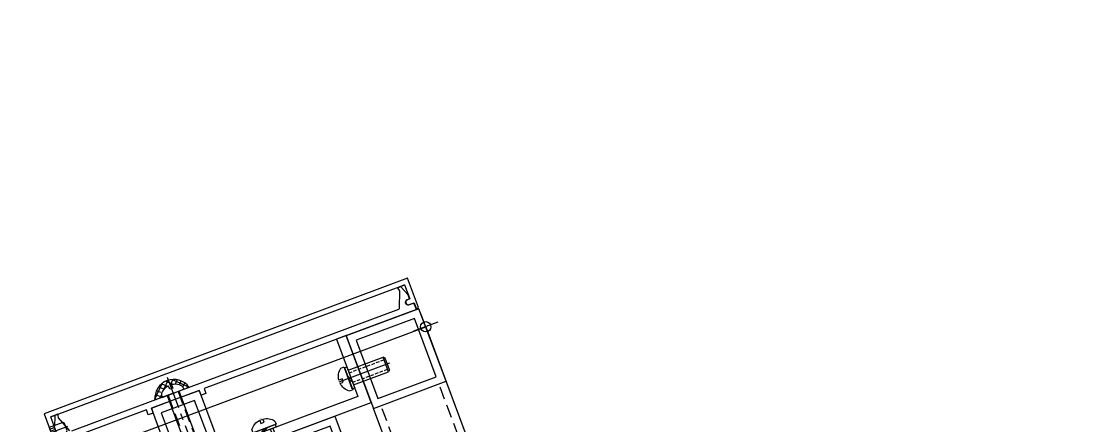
# Model space of a CAD drawing. Extents: x 12199666 to 24617114, y 1197707 to 2548648.
# Drawn here: x 12322599.4 to 12323006.3, y 1285785 to 1285941.7 of the extents above; entities that cross this region are included whole.
import ezdxf

# ---------------------------------------------------------------- set-up
doc = ezdxf.new("R2010")
doc.units = 0
doc.header["$LTSCALE"] = 10
doc.header["$MEASUREMENT"] = 0
for name, pattern in [('TX-PLAN-T1-F11$0$ACAD_ISO04W100', [30, 24, -3, 0, -3]), ('TX-PLAN-T1-F11$0$CENTER', [2, 1.25, -0.25, 0.25, -0.25]), ('TX-PLAN-T1-F11$0$CENTER2', [1.125, 0.75, -0.125, 0.125, -0.125]), ('TX-PLAN-T1-F11$0$CONTINOUS', [0]), ('TX-PLAN-T1-F11$0$DASHED', [0.75, 0.5, -0.25]), ('TX-PLAN-T1-F11$0$HIDDEN', [0.375, 0.25, -0.125])]:
    doc.linetypes.add(name, pattern=pattern)
for name, color, linetype, lineweight in [('TX-PLAN-T1-F11$0$_EDO-ALUMINIUM-SECTION', 90, 'Continuous', 30), ('TX-PLAN-T1-F11$0$A-ANNO-SYMB', 7, 'Continuous', 25), ('TX-PLAN-T1-F11$0$幕墙线', 114, 'Continuous', 30)]:
    doc.layers.add(name, color=color, linetype=linetype, lineweight=lineweight)
for name, color, linetype in [('TX-PLAN-T1-F11$0$F-Alum', 4, 'Continuous'), ('TX-PLAN-T1-F11$0$F-Bolt', 32, 'Continuous'), ('TX-PLAN-T1-F11$0$F-center', 6, 'TX-PLAN-T1-F11$0$ACAD_ISO04W100'), ('TX-PLAN-T1-F11$0$F-dashed line', 8, 'TX-PLAN-T1-F11$0$DASHED'), ('TX-PLAN-T1-F11$0$F-dim', 1, 'Continuous'), ('TX-PLAN-T1-F11$0$F-Glazing', 8, 'Continuous'), ('TX-PLAN-T1-F11$0$F_MISC', 8, 'Continuous'), ('TX-PLAN-T1-F11$0$中心线', 1, 'TX-PLAN-T1-F11$0$CENTER2'), ('TX-PLAN-T1-F11$0$虚线', 8, 'TX-PLAN-T1-F11$0$HIDDEN'), ('TX-PLAN-T1-F11$0$螺栓钉类', 241, 'Continuous')]:
    doc.layers.add(name, color=color, linetype=linetype)

# ---------------------------------------------------------------- blocks, each defined once
blk = doc.blocks.new('TX-PLAN-T1-F11$0$A$C3FFC0167')
at = {"layer": 'TX-PLAN-T1-F11$0$F-dim'}
for p, q in [((0, 5), (0, -5)), ((-5, 0), (5, 0))]:
    blk.add_line(p, q, dxfattribs=at)
blk.add_circle((0, 0), 2, dxfattribs=at)
blk = doc.blocks.new('TX-PLAN-T1-F11$0$ld')
blk.add_lwpolyline([(2, 0), (2, 5.6), (1.5, 6.1), (-1.5, 6.1), (-2, 5.6), (-2, 0)])
at = {"layer": 'TX-PLAN-T1-F11$0$A-ANNO-SYMB', "color": 0}
blk.add_line((-2, 0), (2, 0), dxfattribs=at)
at = {"layer": 'TX-PLAN-T1-F11$0$F-center'}
blk.add_lwpolyline([(0, -0.64), (0, 6.89)], dxfattribs=at)
at = {"layer": 'TX-PLAN-T1-F11$0$F-dashed line'}
for points in [[(1.3, 0), (1.3, 1.52), (0.74, 2), (-0.74, 2), (-1.3, 1.52), (-1.3, 0)], [(-0.56, 0), (-0.56, 2)], [(0.56, 0), (0.56, 2)]]:
    blk.add_lwpolyline(points, dxfattribs=at)
blk = doc.blocks.new('TX-PLAN-T1-F11$0$qertqtwet')
at = {"layer": 'TX-PLAN-T1-F11$0$F-Glazing'}
h = blk.add_hatch(dxfattribs=at)
h.set_pattern_fill('ANSI37', color=256, angle=270, style=0)
h.set_pattern_definition([(315, (-29614.423, -25731.6915), (1.122532, 1.122532), []), (45, (-29614.423, -25731.6915), (-1.122532, 1.122532), [])])
h.paths.add_polyline_path([(-29820.58, -22812.53), (-29818.81, -22812.53), (-29818.81, -22810.33, 0.323429), (-29824.23, -22816.97), (-29822.21, -22816.97, -0.118516), (-29821.24, -22812.93, -0.281861)])
h.paths.add_polyline_path([(-29822.21, -22816.97), (-29824.23, -22816.97, 0.356058), (-29818.81, -22824.47), (-29818.81, -22821.41), (-29820.58, -22821.41, -0.281861), (-29821.24, -22821.01, -0.118516)])
at = {"color": 8, "linetype": 'TX-PLAN-T1-F11$0$DASHED'}
for p, q in [((-29818.81, -22814.89, -46928.13), (-29758.81, -22814.89, -46928.13)), ((-29818.81, -22814.89, -46928.13), (-29758.81, -22814.89, -46928.13)), ((-29818.81, -22819.05, -46928.13), (-29758.81, -22819.05, -46928.13)), ((-29818.81, -22819.05, -46928.13), (-29758.81, -22819.05, -46928.13))]:
    blk.add_line(p, q, dxfattribs=at)
at = {"color": 8, "linetype": 'TX-PLAN-T1-F11$0$CENTER'}
blk.add_line((-29825.48, -22816.97, -46928.13), (-29754.65, -22816.97, -46928.13), dxfattribs=at)
blk.add_line((-29825.48, -22816.97, -46928.13), (-29754.65, -22816.97, -46928.13), dxfattribs=at)
blk.add_arc((-29816.92, -22817.4, -23464.07), 7.31, 104.9573, 255.0427)
at = {"layer": 'TX-PLAN-T1-F11$0$F-Bolt', "elevation": -46928.13}
blk.add_lwpolyline([(-29820.99, -22820.49, 0.209935), (-29819.32, -22821.47), (-29818.81, -22821.47), (-29818.81, -22812.47), (-29819.32, -22812.47, 0.209935), (-29820.99, -22813.45, 0.143384), (-29822.08, -22816.36), (-29820.8, -22816.36), (-29820.8, -22817.58), (-29822.08, -22817.58, 0.143384)], format="xyb", close=True, dxfattribs=at)
blk.add_lwpolyline([(-29820.99, -22820.49, 0.209935), (-29819.32, -22821.47), (-29818.81, -22821.47), (-29818.81, -22812.47), (-29819.32, -22812.47, 0.209935), (-29820.99, -22813.45, 0.143384), (-29822.08, -22816.36), (-29820.8, -22816.36), (-29820.8, -22817.58), (-29822.08, -22817.58, 0.143384)], format="xyb", close=True, dxfattribs=at)
blk.add_lwpolyline([(-29818.81, -22819.47), (-29759.23, -22819.47), (-29758.81, -22819.05), (-29758.81, -22814.89), (-29759.23, -22814.47), (-29818.81, -22814.47)], dxfattribs=at)
blk.add_lwpolyline([(-29818.81, -22819.47), (-29759.23, -22819.47), (-29758.81, -22819.05), (-29758.81, -22814.89), (-29759.23, -22814.47), (-29818.81, -22814.47)], dxfattribs=at)
blk = doc.blocks.new('*U175')
at = {"layer": 'TX-PLAN-T1-F11$0$中心线', "color": 1, "linetype": 'TX-PLAN-T1-F11$0$CENTER', "ltscale": 2.357948}
blk.add_line((0, 30.9), (0, -4.96), dxfattribs=at)
at = {"layer": 'TX-PLAN-T1-F11$0$虚线', "linetype": 'TX-PLAN-T1-F11$0$HIDDEN', "ltscale": 0.5}
for p, q in [((-1.95, 0), (-1.95, 30)), ((1.95, 0), (1.95, 30))]:
    blk.add_line(p, q, dxfattribs=at)
at = {"layer": 'TX-PLAN-T1-F11$0$螺栓钉类', "color": 241, "linetype": 'Continuous'}
for p, q in [((-2.41, 30), (-3, 29.41)), ((3, 29.41), (-3, 29.41)), ((-3, 0), (-3, 29.41)), ((2.41, 30), (-2.41, 30)), ((2.41, 30), (3, 29.41)), ((3, 0), (3, 29.41)), ((-0.91, -1), (0.53, 0)), ((0.24, -1), (1.69, 0))]:
    blk.add_line(p, q, dxfattribs=at)
blk.add_lwpolyline([(4.35, 0), (4.35, -1), (-4.35, -1), (-4.35, 0)], close=True, dxfattribs=at)
blk.add_lwpolyline([(-4.75, -1), (4.75, -1), (4.75, -2.32, -0.207256), (0.66, -4.66), (0.66, -3.38), (-0.66, -3.38), (-0.66, -4.66, -0.207256), (-4.75, -2.32)], format="xyb", close=True, dxfattribs=at)
blk = doc.blocks.new('*U172')
at = {"layer": 'TX-PLAN-T1-F11$0$中心线', "color": 1, "linetype": 'TX-PLAN-T1-F11$0$CENTER', "ltscale": 2.357948}
blk.add_line((0, 15.9), (0, -4.96), dxfattribs=at)
at = {"layer": 'TX-PLAN-T1-F11$0$虚线', "linetype": 'TX-PLAN-T1-F11$0$HIDDEN', "ltscale": 0.5}
for p, q in [((-1.95, 0), (-1.95, 15)), ((1.95, 0), (1.95, 15))]:
    blk.add_line(p, q, dxfattribs=at)
at = {"layer": 'TX-PLAN-T1-F11$0$螺栓钉类', "color": 241, "linetype": 'Continuous'}
for p, q in [((-2.41, 15), (-3, 14.41)), ((3, 14.41), (-3, 14.41)), ((-3, 0), (-3, 14.41)), ((2.41, 15), (-2.41, 15)), ((2.41, 15), (3, 14.41)), ((3, 0), (3, 14.41)), ((-0.91, -1), (0.53, 0)), ((0.24, -1), (1.69, 0))]:
    blk.add_line(p, q, dxfattribs=at)
blk.add_lwpolyline([(4.35, 0), (4.35, -1), (-4.35, -1), (-4.35, 0)], close=True, dxfattribs=at)
blk.add_lwpolyline([(-4.75, -1), (4.75, -1), (4.75, -2.32, -0.207256), (0.66, -4.66), (0.66, -3.38), (-0.66, -3.38), (-0.66, -4.66, -0.207256), (-4.75, -2.32)], format="xyb", close=True, dxfattribs=at)
blk = doc.blocks.new('*U193')
at = {"layer": 'TX-PLAN-T1-F11$0$F-Alum', "flags": 128}
for points in [[(53.01, -31.8), (390.07, -615.22)], [(27.04, -46.81), (364.1, -630.23)]]:
    blk.add_lwpolyline(points, dxfattribs=at)
at = {"layer": 'TX-PLAN-T1-F11$0$F-Alum'}
for points in [[(309.35, -439.5), (405.35, -605.69), (437.15, -587.32), (438.65, -589.92), (435.19, -591.92), (435.19, -591.92), (404.26, -609.79), (306.48, -440.54, -0.131724), (306.35, -440.04), (306.35, -376.59), (335.2, -359.92), (336.7, -362.51), (309.35, -378.32), (309.35, -439.5)], [(495.58, -601.07), (495.58, -601.07), (474.8, -613.07), (474.8, -613.07), (386.1, -664.32), (386.1, -664.32), (388.7, -662.82), (388.7, -662.82), (386.1, -664.32), (383.23, -659.34), (384.09, -658.84, 1), (383.09, -657.11), (381.36, -658.11), (380.21, -656.11), (379.34, -656.61), (385.37, -667.05), (477.53, -613.8), (477.53, -613.8), (494.85, -603.8), (494.85, -603.8), (515.25, -592.01), (509.22, -581.58)]]:
    blk.add_lwpolyline(points, format="xyb", dxfattribs=at)
for points in [[(462.56, -579.99), (474.71, -601.03), (466.16, -605.97), (457.61, -610.91), (445.42, -589.8)], [(509.65, -586.31), (512.52, -591.28), (509.92, -592.78), (509.92, -592.78), (512.52, -591.28), (512.52, -591.28), (495.58, -601.07)], [(474.71, -601.03), (473.71, -599.3), (475.44, -598.3), (476.44, -600.03), (500.06, -586.39)], [(381.28, -657.83), (381.26, -657.84), (380.04, -655.73), (455.88, -611.91), (454.88, -610.18), (456.61, -609.18), (457.61, -610.91), (474.71, -601.03)]]:
    blk.add_lwpolyline(points, dxfattribs=at)
at = {"layer": 'TX-PLAN-T1-F11$0$F-Alum', "linetype": 'TX-PLAN-T1-F11$0$CONTINOUS', "ltscale": 15555}
for points in [[(380.04, -655.73), (381.2, -657.74, 0.414214), (381.61, -657.85), (383.04, -657.02, -1), (384.14, -658.93), (383.36, -659.38), (384.14, -660.73, 0.142849), (384.26, -660.84), (387.22, -663.24, 0.284079), (387.75, -663.25), (388.44, -662.85, 0.557537), (388.45, -662.51), (387.72, -661.77), (386.62, -655.08, -0.296379), (386.87, -654.59), (467.08, -608.26), (467.19, -607.85), (467.6, -607.96), (503.71, -587.09, -0.296379)], [(504.26, -587.12), (509.5, -591.41), (509.78, -592.42, 0.557537), (510.08, -592.58), (510.77, -592.18, 0.284079), (511.02, -591.71), (510.43, -587.95, 0.142849)]]:
    blk.add_lwpolyline(points, format="xyb", dxfattribs=at)
at = {"layer": 'TX-PLAN-T1-F11$0$F-Alum'}
for points in [[(458.71, -606.81), (470.61, -599.93), (461.8, -584.68), (449.9, -591.56)], [(391.26, -617.3), (405.1, -641.25), (408.56, -639.25), (396.73, -618.76), (444.91, -590.92), (442.91, -587.46)]]:
    blk.add_lwpolyline(points, close=True, dxfattribs=at)
at = {"layer": 'TX-PLAN-T1-F11$0$F-Alum', "flags": 128}
for points in [[(390.07, -615.22), (364.1, -630.23), (379.1, -656.2), (405.07, -641.2)], [(388.97, -619.32), (368.19, -631.32), (380.2, -652.1), (400.97, -640.1)]]:
    blk.add_lwpolyline(points, close=True, dxfattribs=at)
at = {"layer": 'TX-PLAN-T1-F11$0$F-dashed line', "flags": 128}
for points in [[(50.28, -33.38), (387.33, -616.8)], [(29.58, -45.34), (366.63, -628.76)]]:
    blk.add_lwpolyline(points, dxfattribs=at)
at = {"layer": 'TX-PLAN-T1-F11$0$F_MISC'}
for name, p, rotation in [('TX-PLAN-T1-F11$0$qertqtwet', (-34206.13, 13797.6, 46928.13), 120.0159999954234), ('*U175', (429.72, -599.69), 30.01599997489868), ('TX-PLAN-T1-F11$0$ld', (511.38, -585.31), 120.0159999754226), ('*U172', (400.65, -625.55), 120.0159999748988), ('TX-PLAN-T1-F11$0$A$C3FFC0167', (375.36, -649.73), 30.01599997489868)]:
    blk.add_blockref(name, p, dxfattribs=dict(at, rotation=rotation))
blk = doc.blocks.new('TX-PLAN-T1-F11$0$A$C21521A5F')
at = {"rotation": 90}
blk.add_blockref('*U193', (388.72, -1239.78, 0), dxfattribs=at)
blk = doc.blocks.new('TX-PLAN-T1-F11$0$标准层幕墙0118')
at = {"color": 3, "rotation": 90}
blk.add_blockref('TX-PLAN-T1-F11$0$A$C21521A5F', (22760.22, 37461.28, 0), dxfattribs=at)
blk = doc.blocks.new('TX-PLAN-T1-F11')
at = {"layer": 'TX-PLAN-T1-F11$0$幕墙线'}
blk.add_lwpolyline([(12314143.24, 1286617.56), (12315360.29, 1287071.14), (12315622.33, 1286368.01), (12316839.39, 1286821.59), (12317101.43, 1286118.47), (12318318.48, 1286572.05), (12318580.53, 1285868.93), (12319797.58, 1286322.5), (12320059.62, 1285619.38), (12321276.68, 1286072.96), (12321538.72, 1285369.84), (12322755.78, 1285823.42), (12323017.82, 1285120.29), (12324234.87, 1285573.88), (12324496.91, 1284870.75), (12325713.8, 1285324.27), (12325976.01, 1284621.21), (12327001.72, 1285077.53), (12327325.77, 1284349.14), (12328427.56, 1284564.29), (12328580.67, 1283780.23), (12329700.55, 1283702.11), (12329644.96, 1282905.17)], dxfattribs=at)
at = {"layer": 'TX-PLAN-T1-F11$0$_EDO-ALUMINIUM-SECTION', "rotation": 350.4236156863823}
blk.add_blockref('TX-PLAN-T1-F11$0$标准层幕墙0118', (12293055.45, 1251790.44), dxfattribs=at)

msp = doc.modelspace()

# ---------------------------------------------------------------- block references
msp.add_blockref('TX-PLAN-T1-F11', (0, 0))

doc.saveas('drawing.dxf')
